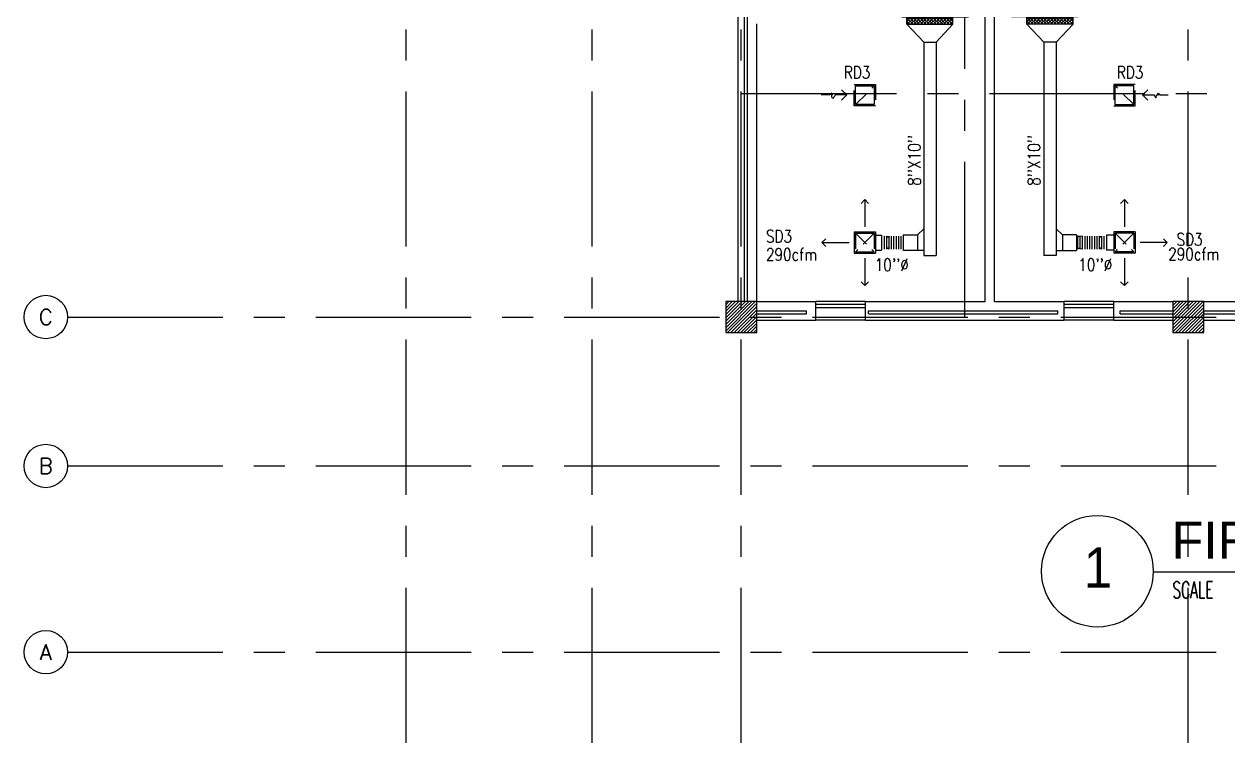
# Model space of a CAD drawing. Extents: x 417866029 to 417866302, y 43498040 to 43498122.
# Drawn here: x 417866028.78 to 417866048.17, y 43498039.82 to 43498051.41 of the extents above; entities that cross this region are included whole.
import ezdxf
from ezdxf.enums import TextEntityAlignment as Align

# ---------------------------------------------------------------- set-up
doc = ezdxf.new("R2010")
doc.units = 0
doc.header["$MEASUREMENT"] = 0
doc.linetypes.add('CENTERX2', pattern=[4, 2.5, -0.5, 0.5, -0.5])
doc.linetypes.add('HIDDEN', pattern=[0.375, 0.25, -0.125])
doc.layers.get('0').update_dxf_attribs({"linetype": 'CONTINUOUS'})
for name, color, linetype in [('AX', 9, 'CONTINUOUS'), ('AX-CR', 7, 'CONTINUOUS'), ('AX-TXT', 2, 'CONTINUOUS'), ('AXES', 11, 'CENTERX2'), ('CER', 2, 'CONTINUOUS'), ('COL', 7, 'CONTINUOUS'), ('CTXT', 6, 'CONTINUOUS'), ('DUCT', 6, 'CONTINUOUS'), ('E-TXT', 2, 'CONTINUOUS'), ('FCU', 6, 'CONTINUOUS'), ('HAT', 11, 'CONTINUOUS'), ('INSUL', 9, 'CONTINUOUS'), ('M-AC-FLEX', 7, 'CONTINUOUS'), ('M-EGU.', 2, 'CONTINUOUS'), ('M-TEXT', 2, 'CONTINUOUS'), ('WALL', 9, 'CONTINUOUS'), ('WIN', 9, 'CONTINUOUS')]:
    doc.layers.add(name, color=color, linetype=linetype)
doc.styles.add('ROMANS', font='ROMANS.shx', dxfattribs={"width": 0.6})
doc.styles.add('TTXT', font='ARIAL.TTF', dxfattribs={"width": 0.6})

# ---------------------------------------------------------------- blocks, each defined once
blk = doc.blocks.new('*X42')
at = {"color": 0}
for p, q in [((16890, -2467), (16943, -2414)), ((16890, -2520), (16990, -2420)), ((16990, -2565), (16890, -2465)), ((16890, -2573), (16990, -2473)), ((16990, -2619), (16890, -2519)), ((16990, -2512), (16892, -2414)), ((16990, -2459), (16945, -2414)), ((16890, -2626), (16990, -2526)), ((16990, -2672), (16890, -2572)), ((16890, -2679), (16990, -2579)), ((16990, -2725), (16890, -2625)), ((16890, -2732), (16990, -2632)), ((16990, -2778), (16890, -2678)), ((16890, -2785), (16990, -2685)), ((16990, -2831), (16890, -2731)), ((16890, -2838), (16990, -2738)), ((16990, -2884), (16890, -2784)), ((16890, -2891), (16990, -2791)), ((16990, -2937), (16890, -2837)), ((16890, -2944), (16990, -2844)), ((16990, -2990), (16890, -2890)), ((16890, -2997), (16990, -2897)), ((16990, -3043), (16890, -2943)), ((16890, -3050), (16990, -2950)), ((16990, -3096), (16890, -2996)), ((16890, -3103), (16990, -3003)), ((16990, -3149), (16890, -3049)), ((16944, -3155), (16890, -3102)), ((16892, -3155), (16990, -3056)), ((16945, -3155), (16990, -3109))]:
    blk.add_line(p, q, dxfattribs=at)
blk = doc.blocks.new('WHE06')
at = {"color": 3}
for p, q in [((689, 622), (346, 622)), ((346, 622), (346, 469)), ((689, 469), (689, 622)), ((60, -422), (60, 422)), ((212, 437), (269, 437)), ((232, 452), (232, 422)), ((232, 452), (252, 452)), ((242, 472), (242, 399)), ((252, 452), (252, 422)), ((305, 448), (373, 448)), ((321, 458), (321, 438)), ((321, 458), (346, 458)), ((321, 438), (346, 438)), ((346, 430), (689, 430)), ((811, 371), (689, 371)), ((711, -371), (711, 371)), ((811, -371), (811, 371)), ((811, -371), (689, -371)), ((142, -437), (142, -422)), ((142, -437), (197, -437)), ((197, -437), (197, -422)), ((221, -437), (269, -437)), ((232, -452), (232, -422)), ((232, -452), (252, -452)), ((242, -472), (242, -399)), ((252, -452), (252, -422)), ((346, -430), (689, -430))]:
    blk.add_line(p, q, dxfattribs=at)
at = {"color": 6}
for p, q in [((0, -422), (0, 422)), ((0, 422), (346, 422)), ((346, 469), (346, -451)), ((689, 469), (346, 469)), ((689, -451), (689, 469)), ((0, -422), (346, -422)), ((346, -451), (689, -451))]:
    blk.add_line(p, q, dxfattribs=at)
at = {"color": 11}
blk.add_blockref('*X42', (-16179, 2784), dxfattribs=at)
blk = doc.blocks.new('AXL')
at = {"layer": 'AX-CR'}
blk.add_circle((-350, 0), 350, dxfattribs=at)
at = {"layer": 'AX-TXT', "style": 'ROMANS'}
blk.add_attdef('AX', text='', height=250, dxfattribs=at).set_placement((-350, 0), align=Align.MIDDLE)
blk = doc.blocks.new('*X112')
at = {"color": 0}
for p, q in [((31339, 118260), (31829, 118750)), ((31339, 118313), (31776, 118750)), ((31339, 118366), (31723, 118750)), ((31339, 118419), (31670, 118750)), ((31339, 118472), (31617, 118750)), ((31339, 118525), (31563, 118750)), ((31339, 118579), (31510, 118750)), ((31339, 118632), (31457, 118750)), ((31339, 118685), (31404, 118750)), ((31339, 118738), (31351, 118750)), ((31382, 118250), (31839, 118707)), ((31435, 118250), (31839, 118654)), ((31488, 118250), (31839, 118601)), ((31541, 118250), (31839, 118548)), ((31594, 118250), (31839, 118495)), ((31647, 118250), (31839, 118442)), ((31700, 118250), (31839, 118389)), ((31753, 118250), (31839, 118336)), ((31806, 118250), (31839, 118283))]:
    blk.add_line(p, q, dxfattribs=at)
blk = doc.blocks.new('*X111')
at = {"color": 0}
for p, q in [((24139, 118273), (24616, 118750)), ((24139, 118326), (24563, 118750)), ((24139, 118379), (24510, 118750)), ((24139, 118432), (24457, 118750)), ((24139, 118485), (24404, 118750)), ((24139, 118538), (24351, 118750)), ((24139, 118591), (24298, 118750)), ((24139, 118644), (24245, 118750)), ((24139, 118697), (24192, 118750)), ((24169, 118250), (24639, 118720)), ((24222, 118250), (24639, 118667)), ((24275, 118250), (24639, 118614)), ((24328, 118250), (24639, 118561)), ((24381, 118250), (24639, 118508)), ((24434, 118250), (24639, 118455)), ((24487, 118250), (24639, 118402)), ((24540, 118250), (24639, 118349)), ((24593, 118250), (24639, 118296))]:
    blk.add_line(p, q, dxfattribs=at)
blk = doc.blocks.new('COL50')
at = {"layer": 'COL'}
blk.add_lwpolyline([(-250, 250), (-250, -250), (250, -250), (250, 250)], close=True, dxfattribs=at)

msp = doc.modelspace()

# ---------------------------------------------------------------- linework, layer by layer
at = {"layer": 'AXES'}
for p, q in [((417866034.934, 43498039.822), (417866034.934, 43498118.3)), ((417866037.934, 43498039.822), (417866037.934, 43498118.3)), ((417866040.334, 43498039.822), (417866040.334, 43498118.3)), ((417866047.534, 43498039.822), (417866047.534, 43498118.3)), ((417866043.934, 43498046.686), (417866043.934, 43498105.506)), ((417866040.334, 43498050.286), (417866098.574, 43498050.286)), ((417866029.482, 43498046.686), (417866099.774, 43498046.686)), ((417866029.482, 43498044.286), (417866098.574, 43498044.286)), ((417866029.482, 43498041.286), (417866096.774, 43498041.286)), ((417866029.482, 43498041.286), (417866096.774, 43498041.286))]:
    msp.add_line(p, q, dxfattribs=at)
at = {"layer": 'CER', "color": 6}
msp.add_line((417866046.97, 43498042.582), (417866066.753, 43498042.582), dxfattribs=at)
msp.add_circle((417866046.07, 43498042.589), 0.9, dxfattribs=at)
at = {"layer": 'DUCT', "linetype": 'ByBlock'}
for p, q in [((417866043.273, 43498051.117), (417866043.003, 43498051.404)), ((417866043.473, 43498051.117), (417866043.744, 43498051.404)), ((417866045.207, 43498051.117), (417866044.936, 43498051.404)), ((417866045.407, 43498051.117), (417866045.678, 43498051.404)), ((417866043.273, 43498051.117), (417866043.273, 43498047.676)), ((417866043.273, 43498051.117), (417866043.473, 43498051.117)), ((417866043.473, 43498051.117), (417866043.473, 43498047.676)), ((417866045.207, 43498051.117), (417866045.207, 43498047.676)), ((417866045.407, 43498051.117), (417866045.207, 43498051.117)), ((417866045.407, 43498051.117), (417866045.407, 43498047.676)), ((417866043.273, 43498047.676), (417866043.473, 43498047.676)), ((417866045.407, 43498047.676), (417866045.207, 43498047.676))]:
    msp.add_line(p, q, dxfattribs=at)
at = {"layer": 'DUCT'}
for p, q in [((417866042.944, 43498048.009), (417866043.173, 43498048.009)), ((417866042.944, 43498048.009), (417866042.944, 43498047.759)), ((417866043.273, 43498048.109), (417866043.173, 43498048.009)), ((417866043.173, 43498048.009), (417866043.173, 43498047.759)), ((417866045.407, 43498048.109), (417866045.507, 43498048.009)), ((417866045.736, 43498048.009), (417866045.507, 43498048.009)), ((417866045.507, 43498048.009), (417866045.507, 43498047.759)), ((417866045.736, 43498048.009), (417866045.736, 43498047.759)), ((417866043.273, 43498047.759), (417866042.944, 43498047.759)), ((417866045.407, 43498047.759), (417866045.736, 43498047.759))]:
    msp.add_line(p, q, dxfattribs=at)
at = {"layer": 'INSUL'}
for p, q in [((417866040.384, 43498046.936), (417866040.384, 43498053.636)), ((417866040.434, 43498046.936), (417866040.434, 43498053.636)), ((417866040.584, 43498046.786), (417866041.384, 43498046.786)), ((417866040.584, 43498046.736), (417866041.384, 43498046.736)), ((417866041.384, 43498046.736), (417866041.384, 43498046.786)), ((417866042.384, 43498046.736), (417866042.384, 43498046.786)), ((417866042.384, 43498046.786), (417866045.434, 43498046.786)), ((417866042.384, 43498046.736), (417866045.434, 43498046.736)), ((417866045.434, 43498046.736), (417866045.434, 43498046.786)), ((417866046.434, 43498046.736), (417866046.434, 43498046.786)), ((417866046.434, 43498046.786), (417866047.284, 43498046.786)), ((417866046.434, 43498046.736), (417866047.284, 43498046.736)), ((417866047.784, 43498046.786), (417866048.634, 43498046.786)), ((417866047.784, 43498046.736), (417866048.634, 43498046.736))]:
    msp.add_line(p, q, dxfattribs=at)
at = {"layer": 'M-AC-FLEX', "color": 11}
for p, q in [((417866042.595, 43498047.992), (417866042.595, 43498047.781)), ((417866042.634, 43498047.992), (417866042.634, 43498047.781)), ((417866042.672, 43498047.992), (417866042.672, 43498047.781)), ((417866042.672, 43498047.992), (417866042.672, 43498047.781)), ((417866042.711, 43498047.992), (417866042.711, 43498047.781)), ((417866042.711, 43498047.992), (417866042.711, 43498047.781)), ((417866042.749, 43498047.992), (417866042.749, 43498047.781)), ((417866042.788, 43498047.992), (417866042.788, 43498047.781)), ((417866042.827, 43498047.992), (417866042.827, 43498047.781)), ((417866042.866, 43498047.992), (417866042.866, 43498047.781)), ((417866042.905, 43498047.992), (417866042.905, 43498047.781)), ((417866045.748, 43498047.992), (417866045.748, 43498047.781)), ((417866045.787, 43498047.992), (417866045.787, 43498047.781)), ((417866045.826, 43498047.992), (417866045.826, 43498047.781)), ((417866045.865, 43498047.992), (417866045.865, 43498047.781)), ((417866045.904, 43498047.992), (417866045.904, 43498047.781)), ((417866045.943, 43498047.992), (417866045.943, 43498047.781)), ((417866045.982, 43498047.992), (417866045.982, 43498047.781)), ((417866046.021, 43498047.992), (417866046.021, 43498047.781)), ((417866046.06, 43498047.992), (417866046.06, 43498047.781)), ((417866046.099, 43498047.992), (417866046.099, 43498047.781)), ((417866046.099, 43498047.992), (417866046.099, 43498047.781)), ((417866046.138, 43498047.992), (417866046.138, 43498047.781)), ((417866046.138, 43498047.992), (417866046.138, 43498047.781)), ((417866046.176, 43498047.992), (417866046.176, 43498047.781)), ((417866046.215, 43498047.992), (417866046.215, 43498047.781))]:
    msp.add_line(p, q, dxfattribs=at)
at = {"layer": 'M-AC-FLEX'}
for points in [[(417866042.595, 43498047.992, 1), (417866042.634, 43498047.992, -1.018005), (417866042.672, 43498047.992)], [(417866042.866, 43498047.992, -1), (417866042.827, 43498047.992, 1), (417866042.788, 43498047.992, -1), (417866042.749, 43498047.992, 1.018005), (417866042.711, 43498047.992)], [(417866042.827, 43498047.992, 1), (417866042.866, 43498047.992, -1), (417866042.905, 43498047.992)], [(417866042.944, 43498047.992, -1), (417866042.905, 43498047.992, 1), (417866042.866, 43498047.992)], [(417866045.826, 43498047.992, -1), (417866045.787, 43498047.992, 1), (417866045.748, 43498047.992, -0.31078), (417866045.736, 43498047.974, -0.31078)], [(417866045.787, 43498047.992, 1), (417866045.826, 43498047.992, -1), (417866045.865, 43498047.992)], [(417866045.904, 43498047.992, -1), (417866045.865, 43498047.992, 1), (417866045.826, 43498047.992)], [(417866045.865, 43498047.992, 1), (417866045.904, 43498047.992, -1), (417866045.943, 43498047.992)], [(417866045.982, 43498047.992, -1), (417866045.943, 43498047.992, 1), (417866045.904, 43498047.992)], [(417866045.943, 43498047.992, 1), (417866045.982, 43498047.992, -1), (417866046.021, 43498047.992, 1), (417866046.06, 43498047.992, -1.018005), (417866046.099, 43498047.992)], [(417866046.215, 43498047.992, -1), (417866046.176, 43498047.992, 1.018005), (417866046.138, 43498047.992)], [(417866042.595, 43498047.781, -1), (417866042.634, 43498047.781, 1.018005), (417866042.672, 43498047.781)], [(417866042.866, 43498047.781, 1), (417866042.827, 43498047.781, -1), (417866042.788, 43498047.781, 1), (417866042.749, 43498047.781, -1.018005), (417866042.711, 43498047.781)], [(417866042.827, 43498047.781, -1), (417866042.866, 43498047.781, 1), (417866042.905, 43498047.781)], [(417866042.944, 43498047.781, 1), (417866042.905, 43498047.781, -1), (417866042.866, 43498047.781)], [(417866045.826, 43498047.781, 1), (417866045.787, 43498047.781, -1), (417866045.748, 43498047.781, 0.31078), (417866045.736, 43498047.799, 0.31078)], [(417866045.787, 43498047.781, -1), (417866045.826, 43498047.781, 1), (417866045.865, 43498047.781)], [(417866045.904, 43498047.781, 1), (417866045.865, 43498047.781, -1), (417866045.826, 43498047.781)], [(417866045.865, 43498047.781, -1), (417866045.904, 43498047.781, 1), (417866045.943, 43498047.781)], [(417866045.982, 43498047.781, 1), (417866045.943, 43498047.781, -1), (417866045.904, 43498047.781)], [(417866045.943, 43498047.781, -1), (417866045.982, 43498047.781, 1), (417866046.021, 43498047.781, -1), (417866046.06, 43498047.781, 1.018005), (417866046.099, 43498047.781)], [(417866046.215, 43498047.781, 1), (417866046.176, 43498047.781, -1.018005), (417866046.138, 43498047.781)]]:
    msp.add_lwpolyline(points, format="xyb", dxfattribs=at)
for centre, start, end in [((417866042.692, 43498047.992), 180, 331.5686), ((417866042.692, 43498047.992), 208.4314, 0), ((417866046.118, 43498047.992), 180, 331.5686), ((417866046.118, 43498047.992), 208.4314, 0), ((417866042.692, 43498047.781), 28.4314, 180.0178), ((417866042.692, 43498047.781), 28.4314, 180.0178), ((417866042.692, 43498047.781), 359.9822, 151.5686), ((417866042.692, 43498047.781), 359.9822, 151.5686), ((417866046.118, 43498047.781), 28.4314, 180.0178), ((417866046.118, 43498047.781), 28.4314, 180.0178), ((417866046.118, 43498047.781), 359.9822, 151.5686), ((417866046.118, 43498047.781), 359.9822, 151.5686)]:
    msp.add_arc(centre, 0.0195, start, end, dxfattribs=at)
at = {"layer": 'M-EGU.'}
for p, q in [((417866041.949, 43498050.349), (417866042.034, 43498050.265)), ((417866042.172, 43498050.109), (417866042.172, 43498050.414)), ((417866042.172, 43498050.414), (417866042.477, 43498050.414)), ((417866042.477, 43498050.414), (417866042.477, 43498050.109)), ((417866046.353, 43498050.414), (417866046.353, 43498050.109)), ((417866046.658, 43498050.414), (417866046.353, 43498050.414)), ((417866046.658, 43498050.109), (417866046.658, 43498050.414)), ((417866046.88, 43498050.349), (417866046.795, 43498050.265)), ((417866041.75, 43498050.265), (417866041.62, 43498050.265)), ((417866042.034, 43498050.265), (417866041.846, 43498050.265)), ((417866042.034, 43498050.265), (417866041.949, 43498050.18)), ((417866046.795, 43498050.265), (417866046.984, 43498050.265)), ((417866046.795, 43498050.265), (417866046.88, 43498050.18)), ((417866047.079, 43498050.265), (417866047.21, 43498050.265)), ((417866042.477, 43498050.109), (417866042.172, 43498050.109)), ((417866046.353, 43498050.109), (417866046.658, 43498050.109)), ((417866042.324, 43498048.578), (417866042.263, 43498048.517)), ((417866042.324, 43498048.578), (417866042.324, 43498048.139)), ((417866042.324, 43498048.578), (417866042.385, 43498048.517)), ((417866046.505, 43498048.578), (417866046.444, 43498048.517)), ((417866046.505, 43498048.578), (417866046.505, 43498048.139)), ((417866046.505, 43498048.578), (417866046.566, 43498048.517)), ((417866042.154, 43498048.057), (417866042.495, 43498048.057)), ((417866042.154, 43498048.057), (417866042.154, 43498047.716)), ((417866042.495, 43498048.057), (417866042.495, 43498047.716)), ((417866042.495, 43498048.006), (417866042.595, 43498048.006)), ((417866042.595, 43498048.006), (417866042.595, 43498047.766)), ((417866046.215, 43498048.006), (417866046.215, 43498047.766)), ((417866046.335, 43498048.006), (417866046.215, 43498048.006)), ((417866046.676, 43498048.057), (417866046.335, 43498048.057)), ((417866046.335, 43498048.057), (417866046.335, 43498047.716)), ((417866046.676, 43498048.057), (417866046.676, 43498047.716)), ((417866041.633, 43498047.886), (417866041.694, 43498047.948)), ((417866041.633, 43498047.886), (417866041.694, 43498047.825)), ((417866041.633, 43498047.886), (417866042.072, 43498047.886)), ((417866047.196, 43498047.886), (417866046.758, 43498047.886)), ((417866047.196, 43498047.886), (417866047.135, 43498047.948)), ((417866047.196, 43498047.886), (417866047.135, 43498047.825)), ((417866042.154, 43498047.716), (417866042.495, 43498047.716)), ((417866042.324, 43498047.634), (417866042.324, 43498047.195)), ((417866042.495, 43498047.766), (417866042.595, 43498047.766)), ((417866046.335, 43498047.766), (417866046.215, 43498047.766)), ((417866046.676, 43498047.716), (417866046.335, 43498047.716)), ((417866046.505, 43498047.634), (417866046.505, 43498047.195)), ((417866042.324, 43498047.195), (417866042.263, 43498047.256)), ((417866042.324, 43498047.195), (417866042.385, 43498047.256)), ((417866046.505, 43498047.195), (417866046.444, 43498047.256)), ((417866046.505, 43498047.195), (417866046.566, 43498047.256))]:
    msp.add_line(p, q, dxfattribs=at)
at = {"layer": 'M-EGU.', "linetype": 'HIDDEN'}
for p, q in [((417866042.152, 43498050.089), (417866042.152, 43498050.434)), ((417866042.152, 43498050.434), (417866042.497, 43498050.434)), ((417866042.172, 43498050.109), (417866042.477, 43498050.414)), ((417866042.497, 43498050.434), (417866042.497, 43498050.089)), ((417866046.333, 43498050.434), (417866046.333, 43498050.089)), ((417866046.678, 43498050.434), (417866046.333, 43498050.434)), ((417866046.658, 43498050.109), (417866046.353, 43498050.414)), ((417866046.678, 43498050.089), (417866046.678, 43498050.434)), ((417866042.497, 43498050.089), (417866042.152, 43498050.089)), ((417866046.333, 43498050.089), (417866046.678, 43498050.089)), ((417866042.174, 43498048.037), (417866042.475, 43498047.736)), ((417866042.475, 43498048.037), (417866042.174, 43498047.736)), ((417866042.174, 43498048.037), (417866042.475, 43498048.037)), ((417866042.174, 43498048.037), (417866042.174, 43498047.736)), ((417866042.475, 43498048.037), (417866042.475, 43498047.736)), ((417866046.656, 43498048.037), (417866046.355, 43498047.736)), ((417866046.355, 43498048.037), (417866046.656, 43498047.736)), ((417866046.656, 43498048.037), (417866046.355, 43498048.037)), ((417866046.355, 43498048.037), (417866046.355, 43498047.736)), ((417866046.656, 43498048.037), (417866046.656, 43498047.736)), ((417866042.174, 43498047.736), (417866042.475, 43498047.736)), ((417866046.656, 43498047.736), (417866046.355, 43498047.736))]:
    msp.add_line(p, q, dxfattribs=at)
at = {"layer": 'M-EGU.'}
for points in [[(417866041.75, 43498050.265, -0.1324), (417866041.764, 43498050.284, -0.15664), (417866041.782, 43498050.292, -0.736612), (417866041.797, 43498050.254, 0.774232), (417866041.814, 43498050.217, 0.203349), (417866041.839, 43498050.234, 0.193808), (417866041.846, 43498050.265)], [(417866047.079, 43498050.265, -0.1324), (417866047.066, 43498050.284, -0.15664), (417866047.048, 43498050.292, -0.736612), (417866047.032, 43498050.254, 0.774232), (417866047.016, 43498050.217, 0.203349), (417866046.99, 43498050.234, 0.193808), (417866046.984, 43498050.265)]]:
    msp.add_lwpolyline(points, format="xyb", dxfattribs=at)
at = {"layer": 'WALL'}
for p, q in [((417866040.284, 43498046.936), (417866040.284, 43498053.636)), ((417866044.264, 43498046.936), (417866044.264, 43498052.611)), ((417866044.414, 43498046.936), (417866044.414, 43498052.611)), ((417866040.584, 43498046.936), (417866040.584, 43498051.411)), ((417866040.584, 43498046.936), (417866041.534, 43498046.936)), ((417866041.534, 43498046.636), (417866041.534, 43498046.936)), ((417866042.334, 43498046.636), (417866042.334, 43498046.936)), ((417866042.334, 43498046.936), (417866044.264, 43498046.936)), ((417866044.414, 43498046.936), (417866045.534, 43498046.936)), ((417866045.534, 43498046.636), (417866045.534, 43498046.936)), ((417866046.334, 43498046.636), (417866046.334, 43498046.936)), ((417866046.334, 43498046.936), (417866047.285, 43498046.936)), ((417866047.784, 43498046.936), (417866048.296, 43498046.936)), ((417866040.584, 43498046.636), (417866041.534, 43498046.636)), ((417866042.334, 43498046.636), (417866045.534, 43498046.636)), ((417866046.334, 43498046.636), (417866047.284, 43498046.636)), ((417866047.784, 43498046.636), (417866048.734, 43498046.636))]:
    msp.add_line(p, q, dxfattribs=at)
at = {"layer": 'WALL', "linetype": 'ByBlock', "ltscale": 0.3}
msp.add_lwpolyline([(417866047.284, 43498046.436), (417866047.784, 43498046.436), (417866047.784, 43498046.936), (417866047.284, 43498046.936)], close=True, dxfattribs=at)
at = {"layer": 'WIN'}
for p, q in [((417866042.334, 43498046.936), (417866041.534, 43498046.936)), ((417866042.334, 43498046.886), (417866041.534, 43498046.886)), ((417866042.334, 43498046.836), (417866041.534, 43498046.836)), ((417866046.334, 43498046.936), (417866045.534, 43498046.936)), ((417866046.334, 43498046.886), (417866045.534, 43498046.886)), ((417866046.334, 43498046.836), (417866045.534, 43498046.836)), ((417866042.334, 43498046.636), (417866041.534, 43498046.636)), ((417866046.334, 43498046.636), (417866045.534, 43498046.636))]:
    msp.add_line(p, q, dxfattribs=at)

# ---------------------------------------------------------------- block references
at = {"layer": 'AX', "xscale": 0.0009999871253967285, "yscale": 0.001000002026557922, "zscale": 0.001}
for p, values in [((417866029.482, 43498046.686), {'AX': 'C'}), ((417866029.482, 43498044.286), {'AX': 'B'}), ((417866029.482, 43498041.286), {'AX': 'A'})]:
    msp.add_blockref('AXL', p, dxfattribs=at).add_auto_attribs(values)
at = {"layer": 'COL', "xscale": 0.0009999871253967285, "yscale": 0.001000002026557922, "zscale": 0.001}
for p in [(417866040.334, 43498046.686), (417866047.534, 43498046.686)]:
    msp.add_blockref('COL50', p, dxfattribs=at)
at = {"layer": 'FCU', "linetype": 'ByBlock', "yscale": 0.001000002026557922, "zscale": 0.001}
for p, xscale, rotation in [((417866043.373, 43498052.215), 0.001000002026557922, 270), ((417866045.307, 43498052.215), -0.001000002026557922, 90)]:
    msp.add_blockref('WHE06', p, dxfattribs=dict(at, xscale=xscale, rotation=rotation))
at = {"layer": 'HAT', "xscale": 0.0009999871253967285, "yscale": 0.001000002026557922, "zscale": 0.001}
for name in ['*X111', '*X112']:
    msp.add_blockref(name, (417866015.944, 43497928.187), dxfattribs=at)

# ---------------------------------------------------------------- texts
at = {"layer": 'CTXT', "style": 'TTXT'}
msp.add_text('FIRST FLOOR PART-1 H.V.A.C SYSTEM LAYOUT', height=0.6, dxfattribs=at).set_placement((417866047.263, 43498042.79))
at = {"layer": 'CTXT', "style": 'TTXT', "width": 0.9}
msp.add_text('1', height=0.65, dxfattribs=at).set_placement((417866045.851, 43498042.323))
at = {"layer": 'E-TXT', "style": 'ROMANS', "width": 0.6}
msp.add_text('SCALE ', height=0.27, dxfattribs=at).set_placement((417866047.28, 43498042.153))
at = {"layer": 'M-TEXT', "style": 'ROMANS', "width": 0.8}
for s, p in [('RD3', (417866041.987, 43498050.529)), ('RD3', (417866046.384, 43498050.529)), ('SD3', (417866040.732, 43498047.888)), ('SD3', (417866047.344, 43498047.837)), ('290cfm', (417866047.211, 43498047.6)), ('290cfm', (417866040.732, 43498047.595)), ("10''%%c", (417866042.484, 43498047.428)), ("10''%%c", (417866045.762, 43498047.428))]:
    msp.add_text(s, height=0.2, dxfattribs=at).set_placement(p)
for p in [(417866043.223, 43498048.801), (417866045.149, 43498048.801)]:
    msp.add_text("8''X10''", height=0.2, rotation=90, dxfattribs=at).set_placement(p)

doc.saveas('drawing.dxf')
